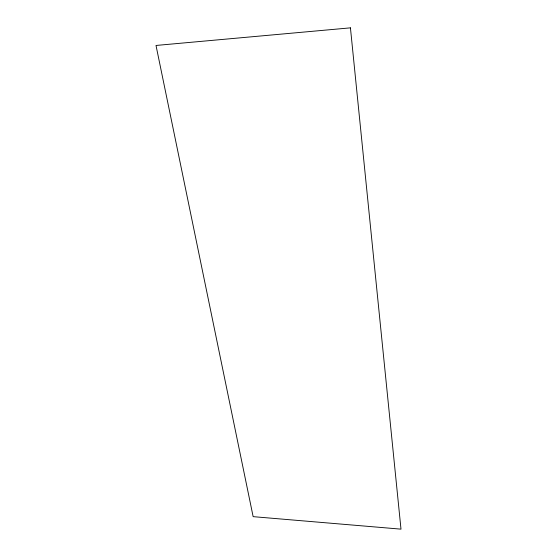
<?xml version="1.0" encoding="UTF-8"?>
<svg xmlns="http://www.w3.org/2000/svg" width="557" height="557" viewBox="0 0 557 557"><rect width="100%" height="100%" fill="white"/><g stroke="black" fill="none" stroke-linecap="round" stroke-linejoin="round"><path stroke-width="0.84" d="M350.437 27.85L156.009 45.458L253.143 516.652L400.991 529.15L350.437 27.85"/></g></svg>
